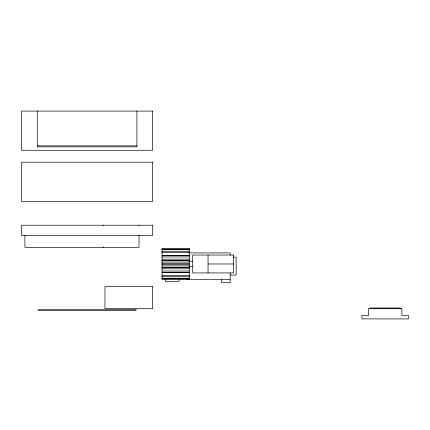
<?xml version="1.0" encoding="UTF-8"?>
<svg xmlns="http://www.w3.org/2000/svg" width="430" height="430" viewBox="0 0 430 430"><rect width="100%" height="100%" fill="white"/><g stroke="black" fill="none" stroke-linecap="round" stroke-linejoin="round"><path stroke-width="0.64" d="M37.259 145.84L136.912 145.84M162.04 249.212L189.291 249.212M162.04 249.739L189.291 249.739M162.04 251.657L189.291 251.657M162.04 252.652L189.291 252.652M188.743 252.904L230.179 252.904L230.179 255.011M162.04 255.511L189.291 255.511M162.04 255.592L189.291 255.592M162.04 256.925L189.291 256.925M233.49 257.161L236.14 257.161L236.14 275.05L230.179 275.05M162.04 259.139L189.291 259.139M162.04 260.311L189.291 260.311M162.04 260.537L189.291 260.537M188.808 261.252L192.699 261.252M162.04 262.058L189.291 262.058M162.04 263.353L189.291 263.353M208.034 263.977L233.587 263.977M162.04 264.6L189.291 264.6M162.04 265.896L189.291 265.896M188.808 266.702L192.699 266.702M162.04 267.417L189.291 267.417M162.04 267.637L189.291 267.637M162.04 268.809L189.291 268.809M162.04 271.024L189.291 271.024M162.04 272.362L189.291 272.362M162.04 272.443L189.291 272.443M162.04 275.302L189.291 275.302M162.04 276.291L189.291 276.291M162.04 278.215L189.291 278.215M162.04 278.742L189.291 278.742M186.738 279.306L230.179 279.306M400.529 308.692L400.529 308.009L369.864 308.009L369.864 308.692M230.179 273.05L230.179 282.714L221.66 282.714L221.66 279.306M208.034 255.033L208.034 272.921M179.073 279.559L179.073 281.435L165.442 281.435L165.442 279.559M139.041 225.223L139.041 225.82M139.041 235.285L139.041 247.368L24.908 247.368L24.908 235.441M136.912 111.085L136.912 146.861L37.259 146.861L37.259 111.085M103.27 225.223L103.27 225.82M103.27 246.815L103.27 247.368M152.672 111.085L21.5 111.085L21.5 150.269L152.672 150.269L152.672 111.085M152.672 162.191L21.5 162.191L21.5 201.374L152.672 201.374L152.672 162.191M152.672 225.223L21.5 225.223L21.5 235.441L152.672 235.441L152.672 225.223M189.291 248.545L162.04 248.545L162.04 279.409L189.291 279.409L189.291 248.545M233.587 255.033L192.699 255.033L192.699 272.921L233.587 272.921L233.587 255.033M152.672 286.547L104.974 286.547L104.974 308.692L152.672 308.692L152.672 286.547M401.84 308.692L368.548 308.692L368.548 315.507L361.893 315.507L361.893 318.915L408.5 318.915L408.5 315.507L401.84 315.507L401.84 308.692M136.057 309.713L38.109 309.713L38.109 310.395L136.057 310.395L136.057 309.713"/></g></svg>
